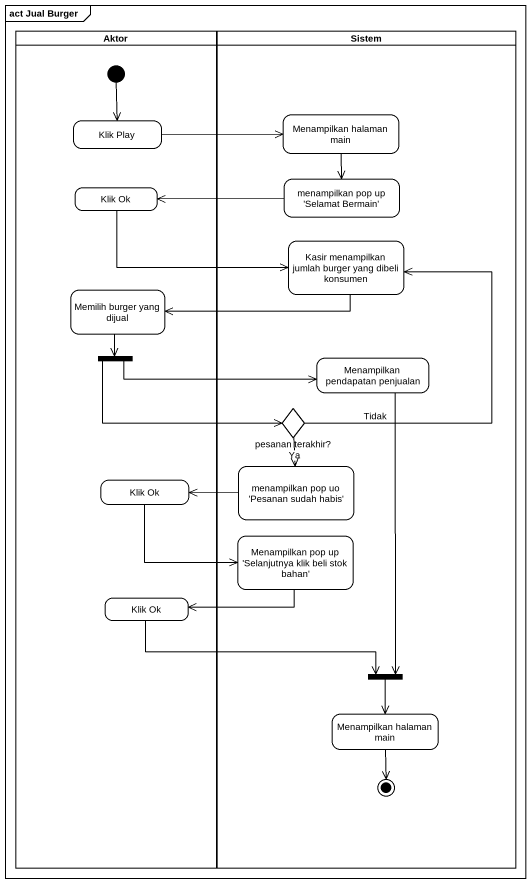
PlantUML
@startuml
mainframe act Jual Burger
hide empty description
state Aktor <<partition>> {
  state "Klik Play" as Klik_Play
  state "Klik Ok" as Klik_Ok
  state "Memilih burger yang dijual" as Memilih_burger_yang_dijual
  state fork1 <<fork>>
  state "Klik Ok" as Klik_Ok_2
  state "Klik Ok" as Klik_Ok_3
  [*] --> Klik_Play
}
state Sistem <<partition>> {
  state "Menampilkan halaman main" as Menampilkan_halaman_main
  state "menampilkan pop up 'Selamat Bermain'" as menampilkan_pop_up_Selamat
  state "Kasir menampilkan jumlah burger yang dibeli konsumen" as Kasir_menampilkan_jumlah
  state "Menampilkan pendapatan penjualan" as Menampilkan_pendapatan
  state "pesanan terakhir?" as pesanan_terakhir <<choice>>
  state "menampilkan pop uo 'Pesanan sudah habis'" as menampilkan_pop_uo_Pesanan
  state "Menampilkan pop up 'Selanjutnya klik beli stok bahan'" as Menampilkan_pop_up
  state fork2 <<join>>
  state "Menampilkan halaman main" as Menampilkan_halaman_main_2
  Menampilkan_halaman_main_2 --> [*]
}
Klik_Play -right-> Menampilkan_halaman_main
Menampilkan_halaman_main --> menampilkan_pop_up_Selamat
Klik_Ok -right-> Kasir_menampilkan_jumlah
menampilkan_pop_up_Selamat -left-> Klik_Ok
Kasir_menampilkan_jumlah -left-> Memilih_burger_yang_dijual
Memilih_burger_yang_dijual --> fork1
fork1 -right-> Menampilkan_pendapatan
fork1 -right-> pesanan_terakhir
Menampilkan_pendapatan --> fork2
pesanan_terakhir -up-> Kasir_menampilkan_jumlah : Tidak
pesanan_terakhir --> menampilkan_pop_uo_Pesanan : Ya
menampilkan_pop_uo_Pesanan -left-> Klik_Ok_2
Klik_Ok_2 -right-> Menampilkan_pop_up
Menampilkan_pop_up -left-> Klik_Ok_3
Klik_Ok_3 -right-> fork2
fork2 --> Menampilkan_halaman_main_2
@enduml
